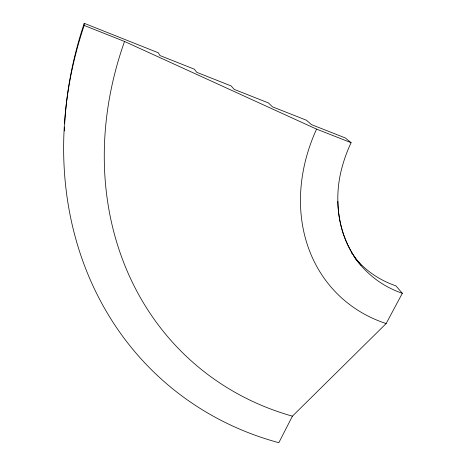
<?xml version="1.0" encoding="UTF-8"?>
<svg xmlns="http://www.w3.org/2000/svg" width="466" height="466" viewBox="0 0 466 466"><rect width="100%" height="100%" fill="white"/><g stroke="black" fill="none" stroke-linecap="round" stroke-linejoin="round"><path stroke-width="0.7" d="M84.165 25.432L84.224 23.3L158.335 52.786L159.879 55.501L194.369 69.195L196.71 72.294L231.06 85.907L234.235 89.402L268.428 102.928L272.459 106.831L306.488 120.257L311.41 124.591L345.259 137.919L351.114 142.689A131.429 109.749 -45.2 0 0 342.452 165.919C331.809 202.5 339.149 245.867 367.75 272.511A131.453 109.766 -45.2 0 0 402.339 293.289L386.145 323.561L292.409 416.173L278.831 442.7A378.841 326.008 -49.9 0 1 84.171 25.438L124.515 41.462L316.565 129.123L351.114 142.689M402.339 293.289L395.966 285.891A128.587 107.949 -45.6 0 1 361.971 265.404L355.22 258.263L358.971 262.894A130.48 109.155 -45.3 0 1 356.397 259.708M292.415 416.167A336.836 289.514 -49.3 0 1 124.527 41.462M386.145 323.561A171.243 143.091 -45.4 0 1 316.571 129.123M360.894 265.259A131.453 109.766 -45.2 0 1 337.862 201.399M355.156 258.071A130.48 109.155 -45.3 0 1 353.95 256.399M352.209 253.836A130.48 109.155 -45.3 0 1 351.649 252.968M64.366 130.958A371.128 320.591 -50.3 0 1 64.529 127.113M64.722 123.309A371.128 320.591 -50.3 0 1 84.235 23.306"/></g></svg>
